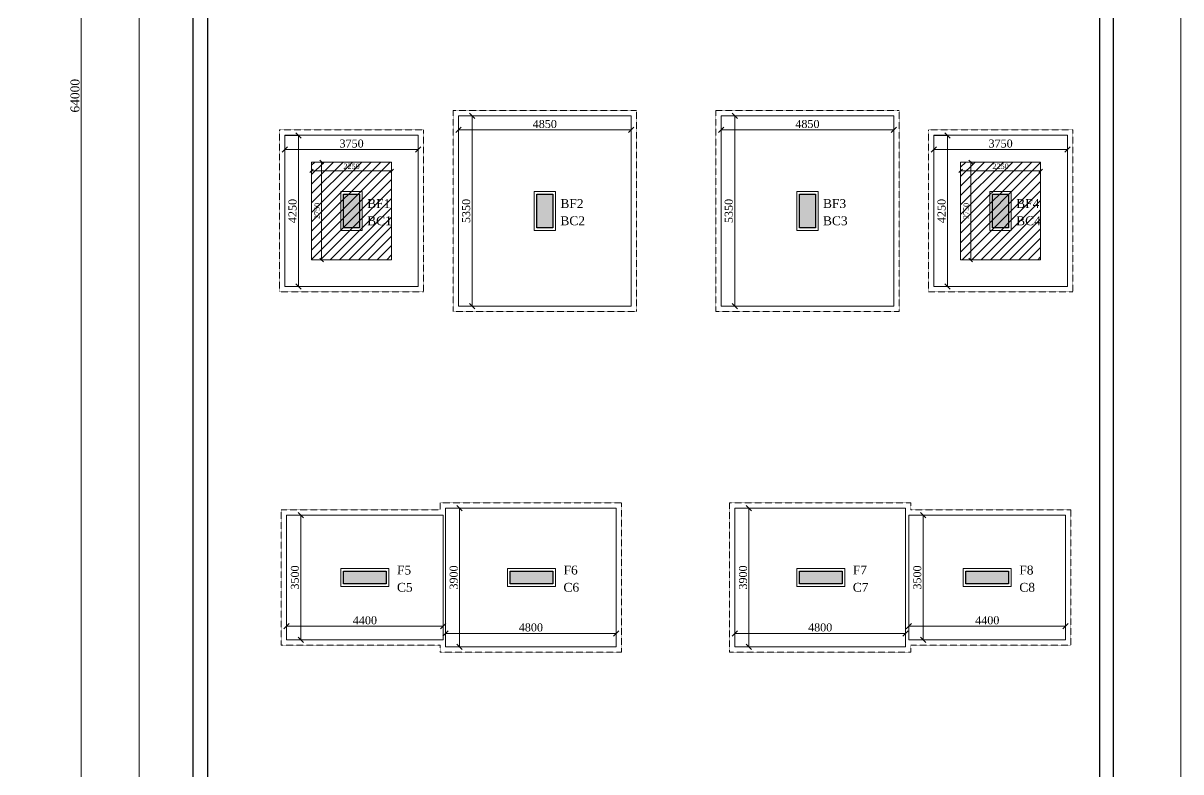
# Model space of a CAD drawing. Header units: inches. Extents: x 10943721 to 11147402, y -2794197 to -2693110.
# Drawn here: x 11012757 to 11045292, y -2745518 to -2724487 of the extents above; entities that cross this region are included whole.
import ezdxf

# ---------------------------------------------------------------- set-up
doc = ezdxf.new("R2010")
doc.units = ezdxf.units.IN
doc.header["$LTSCALE"] = 0.5
doc.header["$MEASUREMENT"] = 0
doc.header["$PDMODE"] = 34
doc.header["$PDSIZE"] = 50
doc.linetypes.add('HIDDEN', pattern=[9.525, 6.35, -3.175])
doc.layers.get('0').update_dxf_attribs({"lineweight": 0})
for name, color, linetype, lineweight in [('S-C0-UP TO B1', 4, 'Continuous', 30), ('S-C3-UP TO HP', 6, 'Continuous', 25), ('S-FOUND-PEDESTAL', 8, 'Continuous', 5), ('S-FOUND-TEXT COL', 7, 'Continuous', 0), ('S-FOUND-TEXT FOOTING', 7, 'Continuous', 0), ('S_FOUND_DIM', 7, 'Continuous', 9), ('S_FOUND_DIM-1', 7, 'Continuous', 9), ('S_FOUND_EXCAVATION', 253, 'HIDDEN', 5), ('S_FOUND_FOOTING', 7, 'Continuous', 15), ('S_FOUND_FOOTING-1', 7, 'Continuous', 9)]:
    doc.layers.add(name, color=color, linetype=linetype, lineweight=lineweight)
doc.layers.add('S_HATCH', color=250, linetype='Continuous', lineweight=5, transparency=0.5)
doc.styles.add('SHEET TEXT', font='times.ttf')
doc.styles.get("Standard").update_dxf_attribs({"font": 'times.ttf'})
doc.dimstyles.new('DIM FOOTING', dxfattribs={"dimtxt": 250, "dimasz": 150, "dimexe": 0.18, "dimexo": 0.0625, "dimgap": 50, "dimtad": 1, "dimtoh": 1, "dimdec": 0, "dimzin": 0, "dimdsep": 46, "dimtxsty": 'Standard', "dimblk": 'OBLIQUE', "dimcen": 0.09, "dimclrd": 256, "dimclre": 256, "dimclrt": 256, "dimadec": 0, "dimazin": 0, "dimtfac": 1, "dimtdec": 0, "dimtofl": 0, "dimtmove": 0, "dimatfit": 3, "dimfxl": 1, "dimtolj": 1, "dimtzin": 0, "dimlwd": -1, "dimlwe": -1, "dimarcsym": 0})
doc.dimstyles.new('S_DIM', dxfattribs={"dimtxt": 75, "dimasz": 35, "dimexe": 35, "dimexo": 50, "dimgap": 25, "dimtad": 1, "dimdec": 0, "dimzin": 0, "dimdsep": 46, "dimtxsty": 'Standard', "dimblk": 'OBLIQUE', "dimcen": 0.09, "dimdle": 15, "dimclrd": 256, "dimclre": 256, "dimclrt": 256, "dimadec": 0, "dimazin": 0, "dimtfac": 1, "dimtdec": 0, "dimtofl": 0, "dimtmove": 0, "dimatfit": 3, "dimfxl": 1, "dimtolj": 1, "dimtzin": 0, "dimlwd": -1, "dimlwe": -1, "dimarcsym": 0})

# ---------------------------------------------------------------- blocks, each defined once
blk = doc.blocks.new('_Oblique')
at = {"color": 0, "linetype": 'ByBlock', "lineweight": -2}
blk.add_line((-0.5, -0.5), (0.5, 0.5), dxfattribs=at)
blk = doc.blocks.new('*D144')
at = {"layer": 'Defpoints', "color": 0, "transparency": 16777216}
for p in [(11020112, -2727638), (11023862, -2727638), (11020112, -2728035)]:
    blk.add_point(p, dxfattribs=at)
at = {"layer": 'S_FOUND_DIM', "transparency": 16777216}
for p, q in [((11020112, -2727638), (11020112, -2728035)), ((11023862, -2727638), (11023862, -2728035)), ((11023862, -2728035), (11020112, -2728035))]:
    blk.add_line(p, q, dxfattribs=at)
at = {"layer": 'S_FOUND_DIM', "transparency": 16777216, "xscale": 150, "yscale": 150, "zscale": 150, "rotation": 180}
blk.add_blockref('_Oblique', (11020112, -2728035), dxfattribs=at)
at = {"layer": 'S_FOUND_DIM', "transparency": 16777216, "xscale": 150, "yscale": 150, "zscale": 150}
blk.add_blockref('_Oblique', (11023862, -2728035), dxfattribs=at)
at = {"layer": 'S_FOUND_DIM', "transparency": 16777216, "insert": (11021987, -2727870), "char_height": 225, "attachment_point": 5}
blk.add_mtext('\\A1;3750', dxfattribs=at)
blk = doc.blocks.new('*D145')
at = {"layer": 'Defpoints', "color": 0, "transparency": 16777216}
for p in [(11020112, -2727638), (11020493, -2727638), (11020112, -2731888)]:
    blk.add_point(p, dxfattribs=at)
at = {"layer": 'S_FOUND_DIM', "transparency": 16777216}
for p, q in [((11020112, -2727638), (11020493, -2727638)), ((11020493, -2731888), (11020493, -2727638)), ((11020112, -2731888), (11020493, -2731888))]:
    blk.add_line(p, q, dxfattribs=at)
at = {"layer": 'S_FOUND_DIM', "transparency": 16777216, "xscale": 150, "yscale": 150, "zscale": 150}
for p, rotation in [((11020493, -2727638), 90), ((11020493, -2731888), 270)]:
    blk.add_blockref('_Oblique', p, dxfattribs=dict(at, rotation=rotation))
at = {"layer": 'S_FOUND_DIM', "transparency": 16777216, "insert": (11020328, -2729763), "char_height": 225, "attachment_point": 5, "rotation": 90}
blk.add_mtext('\\A1;4250', dxfattribs=at)
blk = doc.blocks.new('*D146')
at = {"layer": 'Defpoints', "color": 0, "transparency": 16777216}
for p in [(11020862, -2728388), (11020862, -2731138), (11021146, -2731138)]:
    blk.add_point(p, dxfattribs=at)
at = {"layer": 'S_FOUND_DIM-1', "transparency": 16777216}
for p, q in [((11020912, -2728388), (11021181, -2728388)), ((11021146, -2728373), (11021146, -2731153)), ((11020912, -2731138), (11021181, -2731138))]:
    blk.add_line(p, q, dxfattribs=at)
at = {"layer": 'S_FOUND_DIM-1', "transparency": 16777216, "xscale": 100, "yscale": 100, "zscale": 100}
for p, rotation in [((11021146, -2728388), 90), ((11021146, -2731138), 270)]:
    blk.add_blockref('_Oblique', p, dxfattribs=dict(at, rotation=rotation))
at = {"layer": 'S_FOUND_DIM-1', "transparency": 16777216, "insert": (11021019, -2729763), "char_height": 150, "attachment_point": 5, "rotation": 90}
blk.add_mtext('\\A1;2750', dxfattribs=at)
blk = doc.blocks.new('*D147')
at = {"layer": 'Defpoints', "color": 0, "transparency": 16777216}
for p in [(11020862, -2728388), (11023112, -2728388), (11023112, -2728634)]:
    blk.add_point(p, dxfattribs=at)
at = {"layer": 'S_FOUND_DIM-1', "transparency": 16777216}
for p, q in [((11020847, -2728634), (11023127, -2728634)), ((11020862, -2728438), (11020862, -2728669)), ((11023112, -2728438), (11023112, -2728669))]:
    blk.add_line(p, q, dxfattribs=at)
at = {"layer": 'S_FOUND_DIM-1', "transparency": 16777216, "xscale": 100, "yscale": 100, "zscale": 100, "rotation": 180}
blk.add_blockref('_Oblique', (11020862, -2728634), dxfattribs=at)
at = {"layer": 'S_FOUND_DIM-1', "transparency": 16777216, "xscale": 100, "yscale": 100, "zscale": 100}
blk.add_blockref('_Oblique', (11023112, -2728634), dxfattribs=at)
at = {"layer": 'S_FOUND_DIM-1', "transparency": 16777216, "insert": (11021987, -2728507), "char_height": 150, "attachment_point": 5}
blk.add_mtext('\\A1;2250', dxfattribs=at)
blk = doc.blocks.new('*D148')
at = {"layer": 'Defpoints', "color": 0, "transparency": 16777216}
for p in [(11038352, -2727638), (11042102, -2727638), (11038352, -2728035)]:
    blk.add_point(p, dxfattribs=at)
at = {"layer": 'S_FOUND_DIM', "transparency": 16777216}
for p, q in [((11038352, -2727638), (11038352, -2728035)), ((11042102, -2727638), (11042102, -2728035)), ((11042102, -2728035), (11038352, -2728035))]:
    blk.add_line(p, q, dxfattribs=at)
at = {"layer": 'S_FOUND_DIM', "transparency": 16777216, "xscale": 150, "yscale": 150, "zscale": 150, "rotation": 180}
blk.add_blockref('_Oblique', (11038352, -2728035), dxfattribs=at)
at = {"layer": 'S_FOUND_DIM', "transparency": 16777216, "xscale": 150, "yscale": 150, "zscale": 150}
blk.add_blockref('_Oblique', (11042102, -2728035), dxfattribs=at)
at = {"layer": 'S_FOUND_DIM', "transparency": 16777216, "insert": (11040227, -2727870), "char_height": 225, "attachment_point": 5}
blk.add_mtext('\\A1;3750', dxfattribs=at)
blk = doc.blocks.new('*D149')
at = {"layer": 'Defpoints', "color": 0, "transparency": 16777216}
for p in [(11038352, -2727638), (11038733, -2727638), (11038352, -2731888)]:
    blk.add_point(p, dxfattribs=at)
at = {"layer": 'S_FOUND_DIM', "transparency": 16777216}
for p, q in [((11038352, -2727638), (11038733, -2727638)), ((11038733, -2731888), (11038733, -2727638)), ((11038352, -2731888), (11038733, -2731888))]:
    blk.add_line(p, q, dxfattribs=at)
at = {"layer": 'S_FOUND_DIM', "transparency": 16777216, "xscale": 150, "yscale": 150, "zscale": 150}
for p, rotation in [((11038733, -2727638), 90), ((11038733, -2731888), 270)]:
    blk.add_blockref('_Oblique', p, dxfattribs=dict(at, rotation=rotation))
at = {"layer": 'S_FOUND_DIM', "transparency": 16777216, "insert": (11038568, -2729763), "char_height": 225, "attachment_point": 5, "rotation": 90}
blk.add_mtext('\\A1;4250', dxfattribs=at)
blk = doc.blocks.new('*D150')
at = {"layer": 'Defpoints', "color": 0, "transparency": 16777216}
for p in [(11039102, -2728388), (11039102, -2731138), (11039386, -2731138)]:
    blk.add_point(p, dxfattribs=at)
at = {"layer": 'S_FOUND_DIM-1', "transparency": 16777216}
for p, q in [((11039152, -2728388), (11039421, -2728388)), ((11039386, -2728373), (11039386, -2731153)), ((11039152, -2731138), (11039421, -2731138))]:
    blk.add_line(p, q, dxfattribs=at)
at = {"layer": 'S_FOUND_DIM-1', "transparency": 16777216, "xscale": 100, "yscale": 100, "zscale": 100}
for p, rotation in [((11039386, -2728388), 90), ((11039386, -2731138), 270)]:
    blk.add_blockref('_Oblique', p, dxfattribs=dict(at, rotation=rotation))
at = {"layer": 'S_FOUND_DIM-1', "transparency": 16777216, "insert": (11039259, -2729763), "char_height": 150, "attachment_point": 5, "rotation": 90}
blk.add_mtext('\\A1;2750', dxfattribs=at)
blk = doc.blocks.new('*D151')
at = {"layer": 'Defpoints', "color": 0, "transparency": 16777216}
for p in [(11039102, -2728388), (11041352, -2728388), (11041352, -2728634)]:
    blk.add_point(p, dxfattribs=at)
at = {"layer": 'S_FOUND_DIM-1', "transparency": 16777216}
for p, q in [((11039087, -2728634), (11041367, -2728634)), ((11039102, -2728438), (11039102, -2728669)), ((11041352, -2728438), (11041352, -2728669))]:
    blk.add_line(p, q, dxfattribs=at)
at = {"layer": 'S_FOUND_DIM-1', "transparency": 16777216, "xscale": 100, "yscale": 100, "zscale": 100, "rotation": 180}
blk.add_blockref('_Oblique', (11039102, -2728634), dxfattribs=at)
at = {"layer": 'S_FOUND_DIM-1', "transparency": 16777216, "xscale": 100, "yscale": 100, "zscale": 100}
blk.add_blockref('_Oblique', (11041352, -2728634), dxfattribs=at)
at = {"layer": 'S_FOUND_DIM-1', "transparency": 16777216, "insert": (11040227, -2728507), "char_height": 150, "attachment_point": 5}
blk.add_mtext('\\A1;2250', dxfattribs=at)
blk = doc.blocks.new('*D152')
at = {"layer": 'Defpoints', "color": 0, "transparency": 16777216}
for p in [(11024992, -2727088), (11029842, -2727088), (11024992, -2727485)]:
    blk.add_point(p, dxfattribs=at)
at = {"layer": 'S_FOUND_DIM', "transparency": 16777216}
for p, q in [((11024992, -2727088), (11024992, -2727485)), ((11029842, -2727088), (11029842, -2727485)), ((11029842, -2727485), (11024992, -2727485))]:
    blk.add_line(p, q, dxfattribs=at)
at = {"layer": 'S_FOUND_DIM', "transparency": 16777216, "xscale": 150, "yscale": 150, "zscale": 150, "rotation": 180}
blk.add_blockref('_Oblique', (11024992, -2727485), dxfattribs=at)
at = {"layer": 'S_FOUND_DIM', "transparency": 16777216, "xscale": 150, "yscale": 150, "zscale": 150}
blk.add_blockref('_Oblique', (11029842, -2727485), dxfattribs=at)
at = {"layer": 'S_FOUND_DIM', "transparency": 16777216, "insert": (11027417, -2727320), "char_height": 225, "attachment_point": 5}
blk.add_mtext('\\A1;4850', dxfattribs=at)
blk = doc.blocks.new('*D153')
at = {"layer": 'Defpoints', "color": 0, "transparency": 16777216}
for p in [(11024992, -2727088), (11025373, -2727088), (11024992, -2732438)]:
    blk.add_point(p, dxfattribs=at)
at = {"layer": 'S_FOUND_DIM', "transparency": 16777216}
for p, q in [((11024992, -2727088), (11025373, -2727088)), ((11025373, -2732438), (11025373, -2727088)), ((11024992, -2732438), (11025373, -2732438))]:
    blk.add_line(p, q, dxfattribs=at)
at = {"layer": 'S_FOUND_DIM', "transparency": 16777216, "xscale": 150, "yscale": 150, "zscale": 150}
for p, rotation in [((11025373, -2727088), 90), ((11025373, -2732438), 270)]:
    blk.add_blockref('_Oblique', p, dxfattribs=dict(at, rotation=rotation))
at = {"layer": 'S_FOUND_DIM', "transparency": 16777216, "insert": (11025208, -2729763), "char_height": 225, "attachment_point": 5, "rotation": 90}
blk.add_mtext('\\A1;5350', dxfattribs=at)
blk = doc.blocks.new('*D154')
at = {"layer": 'Defpoints', "color": 0, "transparency": 16777216}
for p in [(11032372, -2727088), (11037222, -2727088), (11032372, -2727485)]:
    blk.add_point(p, dxfattribs=at)
at = {"layer": 'S_FOUND_DIM', "transparency": 16777216}
for p, q in [((11032372, -2727088), (11032372, -2727485)), ((11037222, -2727088), (11037222, -2727485)), ((11037222, -2727485), (11032372, -2727485))]:
    blk.add_line(p, q, dxfattribs=at)
at = {"layer": 'S_FOUND_DIM', "transparency": 16777216, "xscale": 150, "yscale": 150, "zscale": 150, "rotation": 180}
blk.add_blockref('_Oblique', (11032372, -2727485), dxfattribs=at)
at = {"layer": 'S_FOUND_DIM', "transparency": 16777216, "xscale": 150, "yscale": 150, "zscale": 150}
blk.add_blockref('_Oblique', (11037222, -2727485), dxfattribs=at)
at = {"layer": 'S_FOUND_DIM', "transparency": 16777216, "insert": (11034797, -2727320), "char_height": 225, "attachment_point": 5}
blk.add_mtext('\\A1;4850', dxfattribs=at)
blk = doc.blocks.new('*D155')
at = {"layer": 'Defpoints', "color": 0, "transparency": 16777216}
for p in [(11032372, -2727088), (11032753, -2727088), (11032372, -2732438)]:
    blk.add_point(p, dxfattribs=at)
at = {"layer": 'S_FOUND_DIM', "transparency": 16777216}
for p, q in [((11032372, -2727088), (11032753, -2727088)), ((11032753, -2732438), (11032753, -2727088)), ((11032372, -2732438), (11032753, -2732438))]:
    blk.add_line(p, q, dxfattribs=at)
at = {"layer": 'S_FOUND_DIM', "transparency": 16777216, "xscale": 150, "yscale": 150, "zscale": 150}
for p, rotation in [((11032753, -2727088), 90), ((11032753, -2732438), 270)]:
    blk.add_blockref('_Oblique', p, dxfattribs=dict(at, rotation=rotation))
at = {"layer": 'S_FOUND_DIM', "transparency": 16777216, "insert": (11032588, -2729763), "char_height": 225, "attachment_point": 5, "rotation": 90}
blk.add_mtext('\\A1;5350', dxfattribs=at)
blk = doc.blocks.new('*D359')
at = {"layer": 'Defpoints', "color": 0, "transparency": 16777216}
for p in [(11020162, -2738309), (11020162, -2741809), (11020559, -2741809)]:
    blk.add_point(p, dxfattribs=at)
at = {"layer": 'S_FOUND_DIM', "transparency": 16777216}
for p, q in [((11020162, -2738309), (11020560, -2738309)), ((11020559, -2738309), (11020559, -2741809)), ((11020162, -2741809), (11020560, -2741809))]:
    blk.add_line(p, q, dxfattribs=at)
at = {"layer": 'S_FOUND_DIM', "transparency": 16777216, "xscale": 150, "yscale": 150, "zscale": 150}
for p, rotation in [((11020559, -2738309), 90), ((11020559, -2741809), 270)]:
    blk.add_blockref('_Oblique', p, dxfattribs=dict(at, rotation=rotation))
at = {"layer": 'S_FOUND_DIM', "transparency": 16777216, "insert": (11020395, -2740059), "char_height": 225, "attachment_point": 5, "rotation": 90}
blk.add_mtext('\\A1;3500', dxfattribs=at)
blk = doc.blocks.new('*D360')
at = {"layer": 'Defpoints', "color": 0, "transparency": 16777216}
for p in [(11020162, -2741428), (11020162, -2741809), (11024562, -2741809)]:
    blk.add_point(p, dxfattribs=at)
at = {"layer": 'S_FOUND_DIM', "transparency": 16777216}
for p, q in [((11020162, -2741808), (11020162, -2741427)), ((11024562, -2741428), (11020162, -2741428)), ((11024562, -2741808), (11024562, -2741427))]:
    blk.add_line(p, q, dxfattribs=at)
at = {"layer": 'S_FOUND_DIM', "transparency": 16777216, "xscale": 150, "yscale": 150, "zscale": 150, "rotation": 180}
blk.add_blockref('_Oblique', (11020162, -2741428), dxfattribs=at)
at = {"layer": 'S_FOUND_DIM', "transparency": 16777216, "xscale": 150, "yscale": 150, "zscale": 150}
blk.add_blockref('_Oblique', (11024562, -2741428), dxfattribs=at)
at = {"layer": 'S_FOUND_DIM', "transparency": 16777216, "insert": (11022362, -2741263), "char_height": 225, "attachment_point": 5}
blk.add_mtext('\\A1;4400', dxfattribs=at)
blk = doc.blocks.new('*D361')
at = {"layer": 'Defpoints', "color": 0, "transparency": 16777216}
for p in [(11024626, -2738109), (11024626, -2742009), (11025023, -2742009)]:
    blk.add_point(p, dxfattribs=at)
at = {"layer": 'S_FOUND_DIM', "transparency": 16777216}
for p, q in [((11024626, -2738109), (11025023, -2738109)), ((11025023, -2738109), (11025023, -2742009)), ((11024626, -2742009), (11025023, -2742009))]:
    blk.add_line(p, q, dxfattribs=at)
at = {"layer": 'S_FOUND_DIM', "transparency": 16777216, "xscale": 150, "yscale": 150, "zscale": 150}
for p, rotation in [((11025023, -2738109), 90), ((11025023, -2742009), 270)]:
    blk.add_blockref('_Oblique', p, dxfattribs=dict(at, rotation=rotation))
at = {"layer": 'S_FOUND_DIM', "transparency": 16777216, "insert": (11024858, -2740059), "char_height": 225, "attachment_point": 5, "rotation": 90}
blk.add_mtext('\\A1;3900', dxfattribs=at)
blk = doc.blocks.new('*D362')
at = {"layer": 'Defpoints', "color": 0, "transparency": 16777216}
for p in [(11024626, -2741628), (11024626, -2742009), (11029426, -2742009)]:
    blk.add_point(p, dxfattribs=at)
at = {"layer": 'S_FOUND_DIM', "transparency": 16777216}
for p, q in [((11024626, -2742008), (11024626, -2741627)), ((11029426, -2741628), (11024626, -2741628)), ((11029426, -2742008), (11029426, -2741627))]:
    blk.add_line(p, q, dxfattribs=at)
at = {"layer": 'S_FOUND_DIM', "transparency": 16777216, "xscale": 150, "yscale": 150, "zscale": 150, "rotation": 180}
blk.add_blockref('_Oblique', (11024626, -2741628), dxfattribs=at)
at = {"layer": 'S_FOUND_DIM', "transparency": 16777216, "xscale": 150, "yscale": 150, "zscale": 150}
blk.add_blockref('_Oblique', (11029426, -2741628), dxfattribs=at)
at = {"layer": 'S_FOUND_DIM', "transparency": 16777216, "insert": (11027026, -2741463), "char_height": 225, "attachment_point": 5}
blk.add_mtext('\\A1;4800', dxfattribs=at)
blk = doc.blocks.new('*D363')
at = {"layer": 'Defpoints', "color": 0, "transparency": 16777216}
for p in [(11032756, -2738109), (11032756, -2742009), (11033153, -2742009)]:
    blk.add_point(p, dxfattribs=at)
at = {"layer": 'S_FOUND_DIM', "transparency": 16777216}
for p, q in [((11032756, -2738109), (11033153, -2738109)), ((11033153, -2738109), (11033153, -2742009)), ((11032756, -2742009), (11033153, -2742009))]:
    blk.add_line(p, q, dxfattribs=at)
at = {"layer": 'S_FOUND_DIM', "transparency": 16777216, "xscale": 150, "yscale": 150, "zscale": 150}
for p, rotation in [((11033153, -2738109), 90), ((11033153, -2742009), 270)]:
    blk.add_blockref('_Oblique', p, dxfattribs=dict(at, rotation=rotation))
at = {"layer": 'S_FOUND_DIM', "transparency": 16777216, "insert": (11032988, -2740059), "char_height": 225, "attachment_point": 5, "rotation": 90}
blk.add_mtext('\\A1;3900', dxfattribs=at)
blk = doc.blocks.new('*D364')
at = {"layer": 'Defpoints', "color": 0, "transparency": 16777216}
for p in [(11032756, -2741628), (11032756, -2742009), (11037556, -2742009)]:
    blk.add_point(p, dxfattribs=at)
at = {"layer": 'S_FOUND_DIM', "transparency": 16777216}
for p, q in [((11032756, -2742008), (11032756, -2741627)), ((11037556, -2741628), (11032756, -2741628)), ((11037556, -2742008), (11037556, -2741627))]:
    blk.add_line(p, q, dxfattribs=at)
at = {"layer": 'S_FOUND_DIM', "transparency": 16777216, "xscale": 150, "yscale": 150, "zscale": 150, "rotation": 180}
blk.add_blockref('_Oblique', (11032756, -2741628), dxfattribs=at)
at = {"layer": 'S_FOUND_DIM', "transparency": 16777216, "xscale": 150, "yscale": 150, "zscale": 150}
blk.add_blockref('_Oblique', (11037556, -2741628), dxfattribs=at)
at = {"layer": 'S_FOUND_DIM', "transparency": 16777216, "insert": (11035156, -2741463), "char_height": 225, "attachment_point": 5}
blk.add_mtext('\\A1;4800', dxfattribs=at)
blk = doc.blocks.new('*D365')
at = {"layer": 'Defpoints', "color": 0, "transparency": 16777216}
for p in [(11037652, -2738309), (11037652, -2741809), (11038049, -2741809)]:
    blk.add_point(p, dxfattribs=at)
at = {"layer": 'S_FOUND_DIM', "transparency": 16777216}
for p, q in [((11037652, -2738309), (11038050, -2738309)), ((11038049, -2738309), (11038049, -2741809)), ((11037652, -2741809), (11038050, -2741809))]:
    blk.add_line(p, q, dxfattribs=at)
at = {"layer": 'S_FOUND_DIM', "transparency": 16777216, "xscale": 150, "yscale": 150, "zscale": 150}
for p, rotation in [((11038049, -2738309), 90), ((11038049, -2741809), 270)]:
    blk.add_blockref('_Oblique', p, dxfattribs=dict(at, rotation=rotation))
at = {"layer": 'S_FOUND_DIM', "transparency": 16777216, "insert": (11037885, -2740059), "char_height": 225, "attachment_point": 5, "rotation": 90}
blk.add_mtext('\\A1;3500', dxfattribs=at)
blk = doc.blocks.new('*D366')
at = {"layer": 'Defpoints', "color": 0, "transparency": 16777216}
for p in [(11037652, -2741428), (11037652, -2741809), (11042052, -2741809)]:
    blk.add_point(p, dxfattribs=at)
at = {"layer": 'S_FOUND_DIM', "transparency": 16777216}
for p, q in [((11037652, -2741808), (11037652, -2741427)), ((11042052, -2741428), (11037652, -2741428)), ((11042052, -2741808), (11042052, -2741427))]:
    blk.add_line(p, q, dxfattribs=at)
at = {"layer": 'S_FOUND_DIM', "transparency": 16777216, "xscale": 150, "yscale": 150, "zscale": 150, "rotation": 180}
blk.add_blockref('_Oblique', (11037652, -2741428), dxfattribs=at)
at = {"layer": 'S_FOUND_DIM', "transparency": 16777216, "xscale": 150, "yscale": 150, "zscale": 150}
blk.add_blockref('_Oblique', (11042052, -2741428), dxfattribs=at)
at = {"layer": 'S_FOUND_DIM', "transparency": 16777216, "insert": (11039852, -2741263), "char_height": 225, "attachment_point": 5}
blk.add_mtext('\\A1;4400', dxfattribs=at)
blk = doc.blocks.new('*D383')
at = {"transparency": 16777216}
for p, q in [((11017942, -2694525), (11014392, -2694525)), ((11014392, -2758525), (11014392, -2694525)), ((11012757, -2758525), (11014392, -2758525))]:
    blk.add_line(p, q, dxfattribs=at)
at = {"layer": 'Defpoints', "color": 0, "transparency": 16777216}
for p in [(11014392, -2694525), (11017942, -2694525), (11012757, -2758525)]:
    blk.add_point(p, dxfattribs=at)
at = {"transparency": 16777216, "xscale": 150, "yscale": 150, "zscale": 150}
for p, rotation in [((11014392, -2694525), 90), ((11014392, -2758525), 270)]:
    blk.add_blockref('_Oblique', p, dxfattribs=dict(at, rotation=rotation))
at = {"transparency": 16777216, "insert": (11014215, -2726525), "char_height": 250, "attachment_point": 5, "rotation": 90}
blk.add_mtext('\\A1;64000', dxfattribs=at)

msp = doc.modelspace()

# ---------------------------------------------------------------- hatches: boundary and pattern name
at = {"layer": 'S-C3-UP TO HP'}
h = msp.add_hatch(color=250, dxfattribs=at)
h.dxf.hatch_style = 1
h.paths.add_polyline_path([(11021762, -2729287.5), (11022212, -2729287.5), (11022212, -2730237.5), (11021762, -2730237.5)])
h = msp.add_hatch(color=250, dxfattribs=at)
h.dxf.hatch_style = 1
h.paths.add_polyline_path([(11027192, -2729287.5), (11027642, -2729287.5), (11027642, -2730237.5), (11027192, -2730237.5)])
h = msp.add_hatch(color=250, dxfattribs=at)
h.dxf.hatch_style = 1
h.paths.add_polyline_path([(11034572, -2729287.5), (11035022, -2729287.5), (11035022, -2730237.5), (11034572, -2730237.5)])
h = msp.add_hatch(color=250, dxfattribs=at)
h.dxf.hatch_style = 1
h.paths.add_polyline_path([(11040002, -2729287.5), (11040452, -2729287.5), (11040452, -2730237.5), (11040002, -2730237.5)])
h = msp.add_hatch(color=250, dxfattribs=at)
h.dxf.hatch_style = 1
h.paths.add_polyline_path([(11021762, -2740233.5), (11022962, -2740233.5), (11022962, -2739883.5), (11021762, -2739883.5)])
h = msp.add_hatch(color=250, dxfattribs=at)
h.dxf.hatch_style = 1
h.paths.add_polyline_path([(11026442, -2740233.5), (11027642, -2740233.5), (11027642, -2739883.5), (11026442, -2739883.5)])
h = msp.add_hatch(color=250, dxfattribs=at)
h.dxf.hatch_style = 1
h.paths.add_polyline_path([(11034572, -2740233.5), (11035772, -2740233.5), (11035772, -2739883.5), (11034572, -2739883.5)])
h = msp.add_hatch(color=250, dxfattribs=at)
h.dxf.hatch_style = 1
h.paths.add_polyline_path([(11039252, -2740233.5), (11040452, -2740233.5), (11040452, -2739883.5), (11039252, -2739883.5)])
at = {"layer": 'S_HATCH'}
h = msp.add_hatch(dxfattribs=at)
h.set_pattern_fill('ANSI31', color=250, scale=1500)
h.paths.add_polyline_path([(11039477, -2708442.5), (11039477, -2710742.5), (11041127, -2710742.5), (11041127, -2708442.5)])
h.paths.add_polyline_path([(11039477, -2702502.5), (11039477, -2704802.5), (11041127, -2704802.5), (11041127, -2702502.5)])
h.paths.add_polyline_path([(11036443.4, -2716042.5), (11036443.4, -2723062.5), (11033143.4, -2723062.5), (11033143.4, -2716042.5)])
h.paths.add_polyline_path([(11028467, -2711292.5), (11033747, -2711292.5), (11033747, -2713392.5), (11028467, -2713392.5)])
h.paths.add_polyline_path([(11030092, -2704737.5), (11032742, -2704737.5), (11032742, -2702737.5), (11030092, -2702737.5)])
h.paths.add_polyline_path([(11039477, -2695302.5), (11039477, -2697602.5), (11041127, -2697602.5), (11041127, -2695302.5)])
h.paths.add_polyline_path([(11035762, -2697127.5), (11038312, -2697127.5), (11038312, -2695227.5), (11035762, -2695227.5)])
h.paths.add_polyline_path([(11030792, -2697127.5), (11033342, -2697127.5), (11033342, -2695227.5), (11030792, -2695227.5)])
h.paths.add_polyline_path([(11025892, -2697127.5), (11028442, -2697127.5), (11028442, -2695227.5), (11025892, -2695227.5)])
h.paths.add_polyline_path([(11020962, -2697127.5), (11023512, -2697127.5), (11023512, -2695227.5), (11020962, -2695227.5)])
h.paths.add_polyline_path([(11020812, -2706587.5), (11024212, -2706587.5), (11024212, -2704387.5), (11020812, -2704387.5)])
h.paths.add_polyline_path([(11020812, -2710417.5), (11024212, -2710417.5), (11024212, -2708217.5), (11020812, -2708217.5)])
h.paths.add_polyline_path([(11020812, -2715232.5), (11020812, -2718232.5), (11023012, -2718232.5), (11023012, -2715232.5)])
h.paths.add_polyline_path([(11039202, -2715232.5), (11039202, -2718232.5), (11041402, -2718232.5), (11041402, -2715232.5)])
h.paths.add_polyline_path([(11025767, -2716042.5), (11025767, -2723062.5), (11029067, -2723062.5), (11029067, -2716042.5)])
h.paths.add_polyline_path([(11039202, -2719487.5), (11039202, -2722337.5), (11041402, -2722337.5), (11041402, -2719487.5)])
h.paths.add_polyline_path([(11020812, -2719487.5), (11020812, -2722337.5), (11023012, -2722337.5), (11023012, -2719487.5)])
h.paths.add_polyline_path([(11039102, -2728387.5), (11039102, -2731137.5), (11041352, -2731137.5), (11041352, -2728387.5)])
h.paths.add_polyline_path([(11020862, -2728387.5), (11020862, -2731137.5), (11023112, -2731137.5), (11023112, -2728387.5)])

# ---------------------------------------------------------------- linework, layer by layer
at = {"color": 1}
msp.add_lwpolyline([(11016019.1, -2693110.2), (11045291.9, -2693110.2), (11045291.9, -2787453.4), (11016019.1, -2787453.4)], close=True, dxfattribs=at)
at = {"layer": 'S-C0-UP TO B1'}
for points in [[(11043402, -2785947.5), (11043402, -2694127.5), (11017527.3, -2694127.5), (11017527.3, -2785947.5)], [(11043016.5, -2785544.7), (11043016.5, -2694524.7), (11017941.7, -2694524.7), (11017941.7, -2785544.7)]]:
    msp.add_lwpolyline(points, close=True, dxfattribs=at)
at = {"layer": 'S-C3-UP TO HP', "color": 4}
for points in [[(11021762, -2729287.5), (11022212, -2729287.5), (11022212, -2730237.5), (11021762, -2730237.5)], [(11027192, -2729287.5), (11027642, -2729287.5), (11027642, -2730237.5), (11027192, -2730237.5)], [(11034572, -2729287.5), (11035022, -2729287.5), (11035022, -2730237.5), (11034572, -2730237.5)], [(11040002, -2729287.5), (11040452, -2729287.5), (11040452, -2730237.5), (11040002, -2730237.5)], [(11021762, -2740233.5), (11021762, -2739883.5), (11022962, -2739883.5), (11022962, -2740233.5)], [(11026442, -2740233.5), (11026442, -2739883.5), (11027642, -2739883.5), (11027642, -2740233.5)], [(11034572, -2740233.5), (11034572, -2739883.5), (11035772, -2739883.5), (11035772, -2740233.5)], [(11039252, -2740233.5), (11039252, -2739883.5), (11040452, -2739883.5), (11040452, -2740233.5)]]:
    msp.add_lwpolyline(points, close=True, dxfattribs=at)
at = {"layer": 'S-FOUND-PEDESTAL'}
for points in [[(11021687, -2729212.5), (11022287, -2729212.5), (11022287, -2730312.5), (11021687, -2730312.5)], [(11027117, -2729212.5), (11027717, -2729212.5), (11027717, -2730312.5), (11027117, -2730312.5)], [(11034497, -2729212.5), (11035097, -2729212.5), (11035097, -2730312.5), (11034497, -2730312.5)], [(11039927, -2729212.5), (11040527, -2729212.5), (11040527, -2730312.5), (11039927, -2730312.5)], [(11021687, -2740308.5), (11021687, -2739808.5), (11023037, -2739808.5), (11023037, -2740308.5)], [(11026367, -2740308.5), (11026367, -2739808.5), (11027717, -2739808.5), (11027717, -2740308.5)], [(11034497, -2740308.5), (11034497, -2739808.5), (11035847, -2739808.5), (11035847, -2740308.5)], [(11039177, -2740308.5), (11039177, -2739808.5), (11040527, -2739808.5), (11040527, -2740308.5)]]:
    msp.add_lwpolyline(points, close=True, dxfattribs=at)
at = {"layer": 'S_FOUND_EXCAVATION'}
for points in [[(11024842, -2726937.5), (11024842, -2732587.5), (11029992, -2732587.5), (11029992, -2726937.5)], [(11032222, -2726937.5), (11032222, -2732587.5), (11037372, -2732587.5), (11037372, -2726937.5)], [(11019962, -2727487.5), (11019962, -2732037.5), (11024012, -2732037.5), (11024012, -2727487.5)], [(11038202, -2727487.5), (11038202, -2732037.5), (11042252, -2732037.5), (11042252, -2727487.5)]]:
    msp.add_lwpolyline(points, close=True, dxfattribs=at)
for points in [[(11024475.8, -2741958.5), (11024475.8, -2742158.5), (11029575.8, -2742158.5), (11029575.8, -2737958.5), (11024475.8, -2737958.5), (11024475.8, -2738158.5)], [(11037705.8, -2738158.5), (11037705.8, -2737958.5), (11032605.8, -2737958.5), (11032605.8, -2742158.5), (11037705.8, -2742158.5), (11037705.8, -2741958.5)], [(11024475.8, -2738158.5), (11020012, -2738158.5), (11020012, -2741958.5), (11024475.8, -2741958.5)], [(11037705.8, -2741958.5), (11042202, -2741958.5), (11042202, -2738158.5), (11037705.8, -2738158.5)]]:
    msp.add_lwpolyline(points, dxfattribs=at)
at = {"layer": 'S_FOUND_FOOTING', "color": 6}
for points in [[(11024992, -2727087.5), (11024992, -2732437.5), (11029842, -2732437.5), (11029842, -2727087.5)], [(11032372, -2727087.5), (11032372, -2732437.5), (11037222, -2732437.5), (11037222, -2727087.5)]]:
    msp.add_lwpolyline(points, close=True, dxfattribs=at)
at = {"layer": 'S_FOUND_FOOTING', "color": 5}
for points in [[(11020112, -2727637.5), (11020112, -2731887.5), (11023862, -2731887.5), (11023862, -2727637.5)], [(11038352, -2727637.5), (11038352, -2731887.5), (11042102, -2731887.5), (11042102, -2727637.5)]]:
    msp.add_lwpolyline(points, close=True, dxfattribs=at)
at = {"layer": 'S_FOUND_FOOTING', "color": 12}
for points in [[(11024625.8, -2742008.5), (11029425.8, -2742008.5), (11029425.8, -2738108.5), (11024625.8, -2738108.5)], [(11032755.8, -2742008.5), (11037555.8, -2742008.5), (11037555.8, -2738108.5), (11032755.8, -2738108.5)], [(11020162, -2741808.5), (11024562, -2741808.5), (11024562, -2738308.5), (11020162, -2738308.5)], [(11037652, -2741808.5), (11042052, -2741808.5), (11042052, -2738308.5), (11037652, -2738308.5)]]:
    msp.add_lwpolyline(points, close=True, dxfattribs=at)
at = {"layer": 'S_FOUND_FOOTING-1', "color": 5}
for points in [[(11020862, -2728387.5), (11020862, -2731137.5), (11023112, -2731137.5), (11023112, -2728387.5)], [(11039102, -2728387.5), (11039102, -2731137.5), (11041352, -2731137.5), (11041352, -2728387.5)]]:
    msp.add_lwpolyline(points, close=True, dxfattribs=at)

# ---------------------------------------------------------------- texts
at = {"layer": 'S-FOUND-TEXT COL', "color": 4, "style": 'SHEET TEXT'}
for s, p in [('BC1', (11022425.2, -2730164.3)), ('BC2', (11027855.2, -2730164.3)), ('BC3', (11035235.2, -2730164.3)), ('BC4', (11040665.2, -2730164.3)), ('C5', (11023262.7, -2740460.3)), ('C6', (11027942.7, -2740460.3)), ('C7', (11036072.7, -2740460.3)), ('C8', (11040752.7, -2740460.3))]:
    msp.add_text(s, height=250, rotation=0.15396, dxfattribs=at).set_placement(p)
at = {"layer": 'S-FOUND-TEXT FOOTING', "color": 5, "style": 'SHEET TEXT'}
for s, p in [('BF1', (11022425.2, -2729677.8)), ('BF4', (11040665.2, -2729677.8))]:
    msp.add_text(s, height=250, rotation=359.84604, dxfattribs=at).set_placement(p)
at = {"layer": 'S-FOUND-TEXT FOOTING', "color": 6, "style": 'SHEET TEXT'}
for s, p in [('BF2', (11027855.2, -2729677.8)), ('BF3', (11035235.2, -2729677.8))]:
    msp.add_text(s, height=250, rotation=359.84604, dxfattribs=at).set_placement(p)
at = {"layer": 'S-FOUND-TEXT FOOTING', "color": 12, "style": 'SHEET TEXT'}
for s, p in [('F5', (11023262.7, -2739973.8)), ('F6', (11027942.7, -2739973.8)), ('F7', (11036072.7, -2739973.8)), ('F8', (11040752.7, -2739973.8))]:
    msp.add_text(s, height=250, rotation=359.84604, dxfattribs=at).set_placement(p)

# ---------------------------------------------------------------- dimensions: what is measured, and where the dimension line sits
dim = msp.add_linear_dim(base=(11014392, -2694524.7), p1=(11012757.1, -2758524.7), p2=(11017941.7, -2694524.7), angle=90, dimstyle='DIM FOOTING', override={"dimfxl": 0.18, "dimarcsym": 1})
dim.commit()
dim.dimension.update_dxf_attribs({"geometry": '*D383', "text_midpoint": (11014214.8, -2726524.7)})
at = {"layer": 'S_FOUND_DIM'}
for base, p1, p2, angle, picture, middle in [((11025372.9, -2727087.5), (11024992, -2732437.5), (11024992, -2727087.5), 90, '*D153', (11025208.4, -2729762.5)), ((11032752.9, -2727087.5), (11032372, -2732437.5), (11032372, -2727087.5), 90, '*D155', (11032588.4, -2729762.5)), ((11024992, -2727484.9), (11029842, -2727087.5), (11024992, -2727087.5), 180, '*D152', (11027417, -2727320.4)), ((11032372, -2727484.9), (11037222, -2727087.5), (11032372, -2727087.5), 180, '*D154', (11034797, -2727320.4)), ((11020112, -2728034.9), (11023862, -2727637.5), (11020112, -2727637.5), 180, '*D144', (11021987, -2727870.1)), ((11020492.9, -2727637.5), (11020112, -2731887.5), (11020112, -2727637.5), 90, '*D145', (11020328.4, -2729762.5)), ((11038352, -2728034.9), (11042102, -2727637.5), (11038352, -2727637.5), 180, '*D148', (11040227, -2727870.1)), ((11038732.9, -2727637.5), (11038352, -2731887.5), (11038352, -2727637.5), 90, '*D149', (11038568.4, -2729762.5)), ((11025023.1, -2742008.5), (11024625.8, -2738108.5), (11024625.8, -2742008.5), 270, '*D361', (11024858.4, -2740058.5)), ((11033153.1, -2742008.5), (11032755.8, -2738108.5), (11032755.8, -2742008.5), 270, '*D363', (11032988.4, -2740058.5)), ((11020559.4, -2741808.5), (11020162, -2738308.5), (11020162, -2741808.5), 270, '*D359', (11020395, -2740058.5)), ((11038049.4, -2741808.5), (11037652, -2738308.5), (11037652, -2741808.5), 270, '*D365', (11037885, -2740058.5)), ((11020162, -2741427.6), (11024562, -2741808.5), (11020162, -2741808.5), 180, '*D360', (11022362, -2741263.2)), ((11024625.8, -2741627.6), (11029425.8, -2742008.5), (11024625.8, -2742008.5), 180, '*D362', (11027025.8, -2741463.2)), ((11032755.8, -2741627.6), (11037555.8, -2742008.5), (11032755.8, -2742008.5), 180, '*D364', (11035155.8, -2741463.2)), ((11037652, -2741427.6), (11042052, -2741808.5), (11037652, -2741808.5), 180, '*D366', (11039852, -2741263.2))]:
    dim = msp.add_linear_dim(base=base, p1=p1, p2=p2, angle=angle, dimstyle='DIM FOOTING', override={"dimtxt": 225}, dxfattribs=at)
    dim.commit()
    dim.dimension.update_dxf_attribs({"geometry": picture, "text_midpoint": middle})
at = {"layer": 'S_FOUND_DIM-1', "color": 2}
for base, p1, p2, angle, picture, middle in [((11021145.9, -2731137.5), (11020862, -2728387.5), (11020862, -2731137.5), 90, '*D146', (11021019.4, -2729762.5)), ((11039385.9, -2731137.5), (11039102, -2728387.5), (11039102, -2731137.5), 90, '*D150', (11039259.4, -2729762.5)), ((11023112, -2728633.6), (11020862, -2728387.5), (11023112, -2728387.5), 180, '*D147', (11021987, -2728507.3)), ((11041352, -2728633.6), (11039102, -2728387.5), (11041352, -2728387.5), 180, '*D151', (11040227, -2728507.3))]:
    dim = msp.add_linear_dim(base=base, p1=p1, p2=p2, angle=angle, dimstyle='S_DIM', override={"dimtxt": 150, "dimasz": 100, "dimgap": 50, "dimarcsym": 1}, dxfattribs=at)
    dim.commit()
    dim.dimension.update_dxf_attribs({"geometry": picture, "text_midpoint": middle})

doc.saveas('drawing.dxf')
